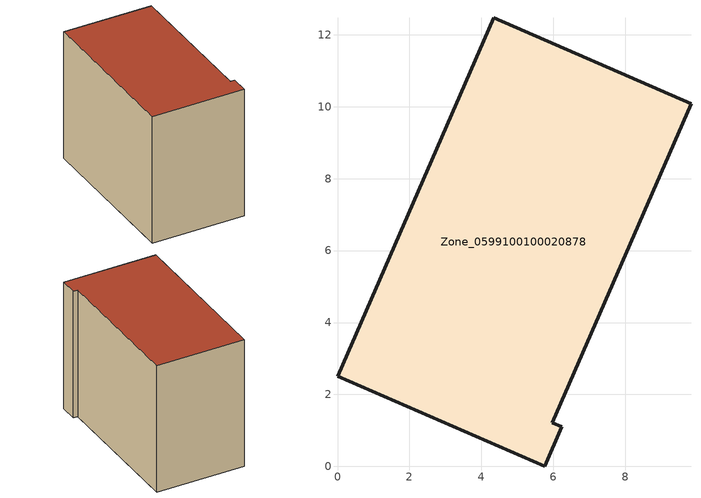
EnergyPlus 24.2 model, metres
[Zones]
Zone_0599100100020878
 floor ground (C_G): 0,2.51 4.35,12.48 9.83,10.09 5.97,1.22 6.24,1.1 5.76,0 z0.48
 wall outside (C_F): 5.76,0 6.24,1.1 5.97,1.22 9.83,10.09 4.35,12.48 0,2.51 5.76,0 z0.48:9.37
 roof outside (C_R): 4.35,12.48 0,2.51 5.76,0 6.24,1.1 5.97,1.22 9.83,10.09 z9.37
[BUILDING]
Pand.0599100100020878: North Axis=0; Terrain=City; Loads Convergence Tolerance Value=0.04; Temperature Convergence Tolerance Value=0.4; Solar Distribution=FullExterior; Maximum Number of Warmup Days=25; Minimum Number of Warmup Days=1
[Site:Location]
Rotterdam.The.Hague.AP_ZH_NLD Design_Conditions: Latitude=51.96; Longitude=4.45; Time Zone=1; Elevation=-4.5
[SITE:GROUNDTEMPERATURE:BUILDINGSURFACE]
18, 18, 18, 18, 18, 18, 18, 18, 18, 18, 18, 18
[MATERIAL] Thermal Absorptance=0.9; Solar Absorptance=0.7; Visible Absorptance=0.7
Name | Roughness | Thickness | Conductivity | Density | Specific Heat
G.TI.2015-2018 | MediumSmooth | 0.15 | 0.0428571 | 540 | 1210
F.TI.2015-2018 | Rough | 0.3 | 0.0666667 | 1920 | 840
R.TI.2015-2018 | MediumRough | 0.2 | 0.0333333 | 1500 | 1000
[CONSTRUCTION]
C_G: G.TI.2015-2018
C_F: F.TI.2015-2018
C_R: R.TI.2015-2018
[ZONE]
Zone_0599100100020878: Type=1; Multiplier=1; Ceiling Height=Autocalculate; Volume=Autocalculate; Floor Area=autocalculate; Part of Total Floor Area=Yes
[ZONEINFILTRATION:DESIGNFLOWRATE]
Infil_Zone_0599100100020878: Zone or ZoneList or Space or SpaceList=Zone_0599100100020878; Schedule=AlwaysOn; Design Flow Rate Calculation Method=Flow/Area; Flow Rate per Floor Area=0.0015; Constant Term Coefficient=1; Temperature Term Coefficient=0; Velocity Term Coefficient=0; Velocity Squared Term Coefficient=0
[HVACTEMPLATE:ZONE:IDEALLOADSAIRSYSTEM]
Zone_0599100100020878: Maximum Heating Supply Air Temperature=50; Minimum Cooling Supply Air Temperature=13; Maximum Heating Supply Air Humidity Ratio=0.0156; Minimum Cooling Supply Air Humidity Ratio=0.0077; Heating Limit=NoLimit; Cooling Limit=NoLimit; Dehumidification Control Type=ConstantSensibleHeatRatio; Cooling Sensible Heat Ratio=0.7; Dehumidification Setpoint=60; Humidification Control Type=None; Humidification Setpoint=30; Outdoor Air Method=None; Outdoor Air Flow Rate per Person=0.00944; Outdoor Air Flow Rate per Zone Floor Area=0; Outdoor Air Flow Rate per Zone=0; Demand Controlled Ventilation Type=None; Outdoor Air Economizer Type=NoEconomizer; Heat Recovery Type=None; Sensible Heat Recovery Effectiveness=0.7; Latent Heat Recovery Effectiveness=0.65
[ZONECONTROL:THERMOSTAT]
ThermostatControl_Zone_0599100100020878: Zone or ZoneList=Zone_0599100100020878; Control Type Schedule=DualSetpointControlType; Control 1=Thermostat_Zone_0599100100020878; Temperature Difference Between Cutout And Setpoint=0
[THERMOSTATSETPOINT:DUALSETPOINT]
Thermostat_Zone_0599100100020878: Heating Setpoint Temperature Schedule=HeatingSetpoint_Zone_0599100100020878; Cooling Setpoint Temperature Schedule=CoolingSetpoint_Zone_0599100100020878
[SCHEDULE:COMPACT]
HeatingSetpoint_Zone_0599100100020878: Through: 12/31, For: AllDays, Until: 24:00, 21
CoolingSetpoint_Zone_0599100100020878: Through: 12/31, For: AllDays, Until: 24:00, 24
DualSetpointControlType: Through: 12/31, For: AllDays, Until: 24:00, 4
AlwaysOn: Through: 12/31, For: AllDays, Until: 24:00, 1
